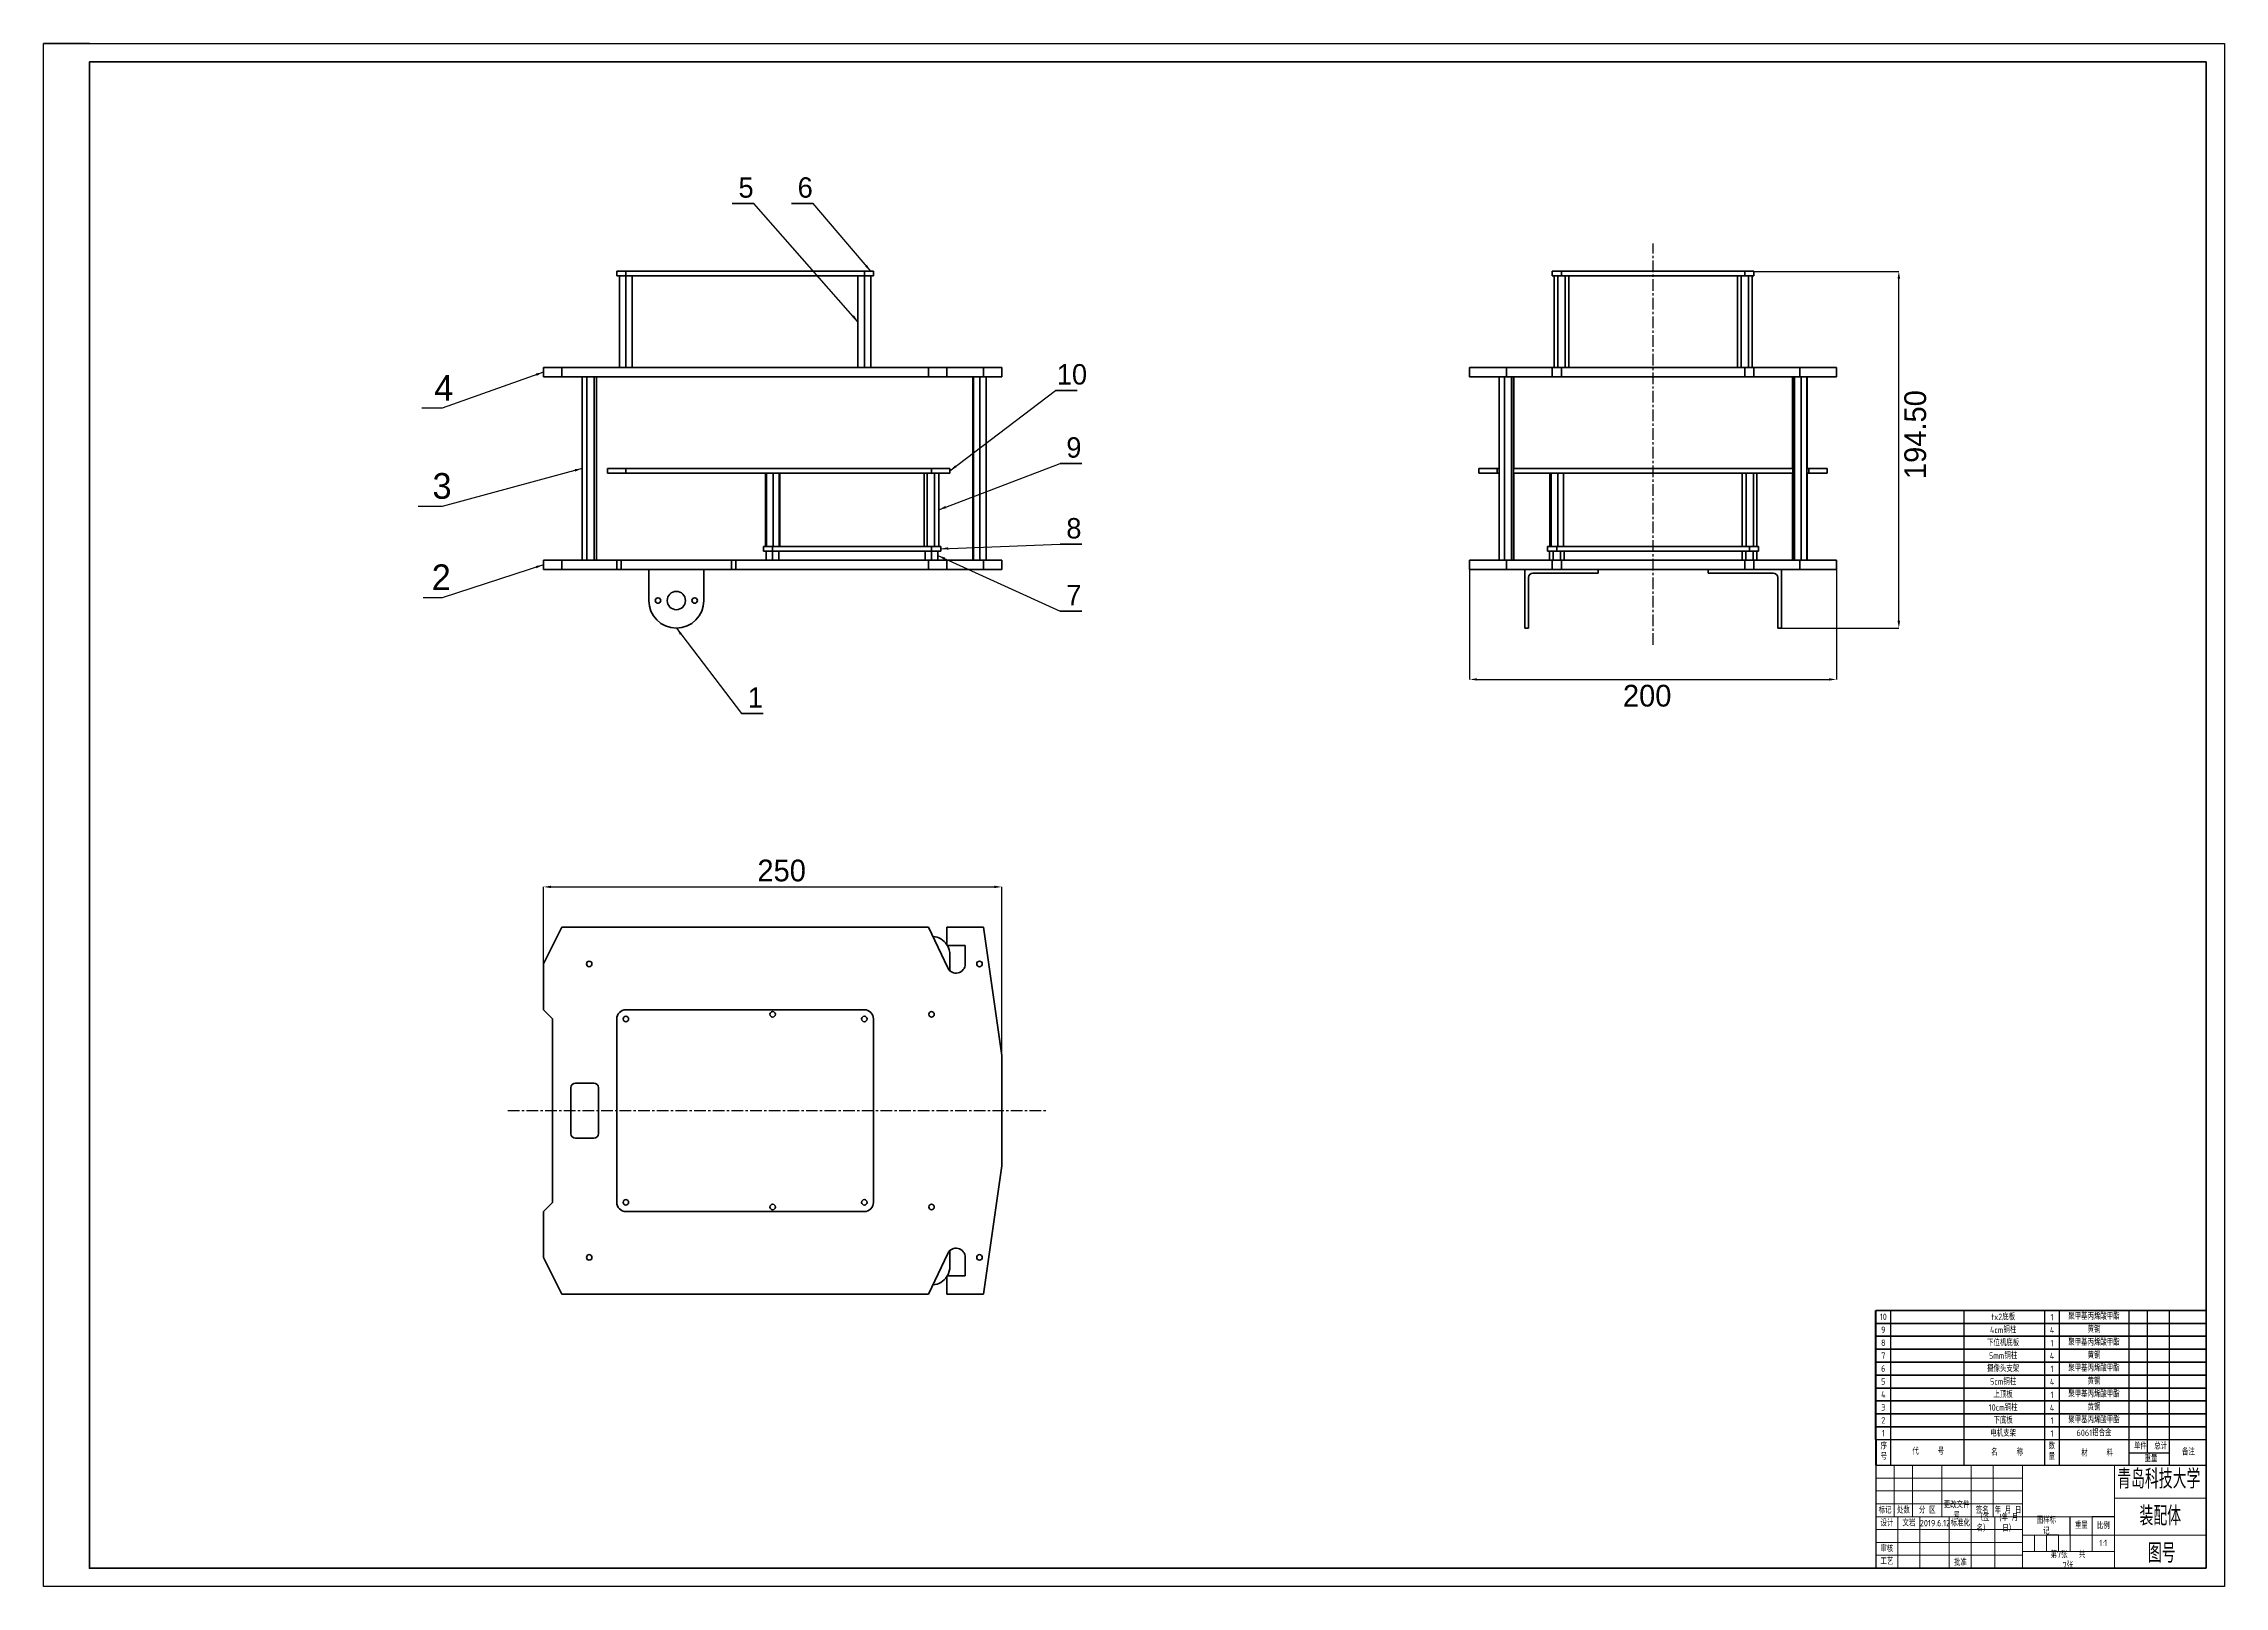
# Model space of a CAD drawing. Header units: millimetres. Extents: x 0 to 1189, y 0 to 841.
import ezdxf

# ---------------------------------------------------------------- set-up
doc = ezdxf.new("R2010")
doc.units = ezdxf.units.MM
doc.header["$PDSIZE"] = -1
doc.linetypes.add('CENTER', pattern=[10.16, 6.35, -1.27, 1.27, -1.27])
for name, color, linetype in [('10', 7, 'Continuous'), ('1轮廓实线层', 2, 'Continuous'), ('6文字层', 2, 'Continuous')]:
    doc.layers.add(name, color=color, linetype=linetype)
for name, color, linetype, lineweight in [('中心线层', 7, 'CENTER', 25), ('标注层', 7, 'Continuous', 25), ('粗实线层', 7, 'Continuous', 35), ('粗直线', 7, 'Continuous', 50), ('细实线', 3, 'Continuous', 25), ('细实线1', 7, 'Continuous', 25)]:
    doc.layers.add(name, color=color, linetype=linetype, lineweight=lineweight)
doc.styles.add('SLDTEXTSTYLE1', font='')
doc.styles.get("Standard").update_dxf_attribs({"font": ''})
doc.styles.add('国标', font='gbenor.shx', dxfattribs={"bigfont": 'gbcbig.shx'})
doc.styles.get('SLDTEXTSTYLE1').set_extended_font_data('汉仪长仿宋体')
doc.styles.get('Standard').set_extended_font_data('汉仪长仿宋体')
doc.dimstyles.new('SLDDIMSTYLE0', dxfattribs={"dimtxt": 0.18, "dimasz": 4.08, "dimexe": 0, "dimexo": 0.0625, "dimgap": 0, "dimtad": 0, "dimtih": 1, "dimtoh": 1, "dimdec": 0, "dimrnd": 1e-09, "dimzin": 0, "dimdsep": 46, "dimtxsty": 'Standard', "dimsah": 1, "dimcen": 0.09, "dimadec": 0, "dimazin": 0, "dimtfac": 4.08, "dimtdec": 0, "dimtofl": 0, "dimtmove": 0, "dimatfit": 3, "dimfxl": 1, "dimfrac": 2, "dimtolj": 1, "dimtzin": 0, "dimarcsym": 0})
doc.dimstyles.new('SLDDIMSTYLE1', dxfattribs={"dimtxt": 11.850439, "dimasz": 4.08, "dimexe": 0, "dimexo": 0.0625, "dimgap": 2.96261, "dimtad": 2, "dimrnd": 1e-09, "dimzin": 12, "dimdsep": 46, "dimtxsty": 'SLDTEXTSTYLE1', "dimsah": 1, "dimcen": 0.09, "dimadec": 0, "dimazin": 3, "dimtfac": 1, "dimtofl": 0, "dimtmove": 0, "dimatfit": 3, "dimfxl": 1, "dimfrac": 2, "dimtolj": 1, "dimtzin": 12, "dimarcsym": 0})
doc.dimstyles.new('SLDDIMSTYLE2', dxfattribs={"dimtxt": 11.850439, "dimasz": 4.08, "dimexe": 0, "dimexo": 0.0625, "dimgap": 2.96261, "dimtad": 2, "dimrnd": 1e-09, "dimzin": 4, "dimdsep": 46, "dimtxsty": 'SLDTEXTSTYLE1', "dimsah": 1, "dimcen": 0.09, "dimadec": 0, "dimazin": 1, "dimtfac": 1, "dimtofl": 0, "dimtmove": 0, "dimatfit": 3, "dimfxl": 1, "dimfrac": 2, "dimtolj": 1, "dimtzin": 12, "dimarcsym": 0})

# ---------------------------------------------------------------- blocks, each defined once
blk = doc.blocks.new('SW_NOTE_0')
at = {"layer": '10', "color": 0}
for p, q in [((-11.8, 0), (0, 0)), ((0, 0), (-11.8, 0)), ((-11.8, 0), (0, 0)), ((0, 0), (-11.8, 0)), ((-11.8, 0), (0, 0)), ((0, 0), (-11.8, 0))]:
    blk.add_line(p, q, dxfattribs=at)
at = {"layer": '10', "color": 0, "insert": (-4.3, 14.3), "char_height": 11.1, "attachment_point": 2, "style": 'SLDTEXTSTYLE1'}
blk.add_mtext('5', dxfattribs=at)
blk = doc.blocks.new('SW_NOTE_1')
at = {"layer": '10', "color": 0}
for p, q in [((-11.8, 0), (0, 0)), ((0, 0), (-11.8, 0)), ((-11.8, 0), (0, 0)), ((0, 0), (-11.8, 0)), ((-11.8, 0), (0, 0)), ((0, 0), (-11.8, 0))]:
    blk.add_line(p, q, dxfattribs=at)
at = {"layer": '10', "color": 0, "insert": (-4.3, 14.3), "char_height": 11.1, "attachment_point": 2, "style": 'SLDTEXTSTYLE1'}
blk.add_mtext('6', dxfattribs=at)
blk = doc.blocks.new('SW_NOTE_2')
at = {"layer": '10', "color": 0}
for p, q in [((0, 0), (11.8, 0)), ((11.8, 0), (0, 0)), ((0, 0), (11.8, 0)), ((11.8, 0), (0, 0)), ((0, 0), (11.8, 0)), ((11.8, 0), (0, 0))]:
    blk.add_line(p, q, dxfattribs=at)
at = {"layer": '10', "color": 0, "insert": (9, 14.3), "char_height": 11.11, "attachment_point": 2, "style": 'SLDTEXTSTYLE1'}
blk.add_mtext('10', dxfattribs=at)
blk = doc.blocks.new('SW_NOTE_3')
at = {"layer": '10', "color": 0}
for p, q in [((0, 0), (11.8, 0)), ((11.8, 0), (0, 0)), ((0, 0), (11.8, 0)), ((11.8, 0), (0, 0)), ((0, 0), (11.8, 0)), ((11.8, 0), (0, 0))]:
    blk.add_line(p, q, dxfattribs=at)
at = {"layer": '10', "color": 0, "insert": (7.5, 14.3), "char_height": 11.1, "attachment_point": 2, "style": 'SLDTEXTSTYLE1'}
blk.add_mtext('9', dxfattribs=at)
blk = doc.blocks.new('SW_NOTE_4')
at = {"layer": '10', "color": 0}
for p, q in [((0, 0), (11.8, 0)), ((11.8, 0), (0, 0)), ((0, 0), (11.8, 0)), ((11.8, 0), (0, 0)), ((0, 0), (11.8, 0)), ((11.8, 0), (0, 0))]:
    blk.add_line(p, q, dxfattribs=at)
at = {"layer": '10', "color": 0, "insert": (7.5, 14.3), "char_height": 11.1, "attachment_point": 2, "style": 'SLDTEXTSTYLE1'}
blk.add_mtext('8', dxfattribs=at)
blk = doc.blocks.new('SW_NOTE_5')
at = {"layer": '10', "color": 0}
for p, q in [((0, 0), (11.8, 0)), ((11.8, 0), (0, 0)), ((0, 0), (11.8, 0)), ((11.8, 0), (0, 0)), ((0, 0), (11.8, 0)), ((11.8, 0), (0, 0))]:
    blk.add_line(p, q, dxfattribs=at)
at = {"layer": '10', "color": 0, "insert": (7.5, 14.3), "char_height": 11.1, "attachment_point": 2, "style": 'SLDTEXTSTYLE1'}
blk.add_mtext('7', dxfattribs=at)
blk = doc.blocks.new('SW_NOTE_6')
at = {"layer": '10', "color": 0}
for p, q in [((0, 0), (11.8, 0)), ((11.8, 0), (0, 0)), ((0, 0), (11.8, 0)), ((11.8, 0), (0, 0)), ((0, 0), (11.8, 0)), ((11.8, 0), (0, 0))]:
    blk.add_line(p, q, dxfattribs=at)
at = {"layer": '10', "color": 0, "insert": (7.5, 14.3), "char_height": 11.1, "attachment_point": 2, "style": 'SLDTEXTSTYLE1'}
blk.add_mtext('1', dxfattribs=at)
blk = doc.blocks.new('_D')
at = {"layer": 'Defpoints', "color": 0, "transparency": 16777216}
for p in [(777.5, 554.4), (977.5, 554.4), (977.5, 494.4)]:
    blk.add_point(p, dxfattribs=at)
at = {"layer": '标注层', "color": 0, "lineweight": -2, "transparency": 16777216}
for p, q in [((777.5, 554.4), (777.5, 494.4)), ((977.5, 554.4), (977.5, 494.4)), ((781.6, 494.4), (973.4, 494.4))]:
    blk.add_line(p, q, dxfattribs=at)
at = {"layer": '标注层', "color": 0, "transparency": 16777216}
for points in [[(781.6, 495.1), (781.6, 493.8), (777.5, 494.4)], [(973.4, 495.1), (973.4, 493.8), (977.5, 494.4)]]:
    blk.add_solid(points, dxfattribs=at)
at = {"layer": '标注层', "color": 0, "transparency": 16777216, "insert": (874.3, 491.5), "char_height": 11.85, "attachment_point": 2, "style": 'SLDTEXTSTYLE1'}
blk.add_mtext('\\A1;200', dxfattribs=at)
blk = doc.blocks.new('_D_1')
at = {"layer": 'Defpoints', "color": 0, "transparency": 16777216}
for p in [(932.5, 716.9), (1011.5, 716.9), (947.5, 522.4)]:
    blk.add_point(p, dxfattribs=at)
at = {"layer": '标注层', "color": 0, "lineweight": -2, "transparency": 16777216}
for p, q in [((932.6, 716.9), (1011.5, 716.9)), ((1011.5, 526.5), (1011.5, 712.9)), ((947.6, 522.4), (1011.5, 522.4))]:
    blk.add_line(p, q, dxfattribs=at)
at = {"layer": '标注层', "color": 0, "transparency": 16777216}
for points in [[(1010.8, 712.9), (1012.2, 712.9), (1011.5, 716.9)], [(1010.8, 526.5), (1012.2, 526.5), (1011.5, 522.4)]]:
    blk.add_solid(points, dxfattribs=at)
at = {"layer": '标注层', "color": 0, "transparency": 16777216, "insert": (1014.5, 627.9), "char_height": 11.85, "attachment_point": 2, "rotation": 90, "style": 'SLDTEXTSTYLE1'}
blk.add_mtext('\\A1;194.50', dxfattribs=at)
blk = doc.blocks.new('_D_2')
at = {"layer": 'Defpoints', "color": 0, "transparency": 16777216}
for p in [(522.5, 381.3), (272.5, 339.3), (522.5, 289.3)]:
    blk.add_point(p, dxfattribs=at)
at = {"layer": '标注层', "color": 0, "lineweight": -2, "transparency": 16777216}
for p, q in [((272.5, 339.4), (272.5, 381.3)), ((276.6, 381.3), (518.4, 381.3)), ((522.5, 289.4), (522.5, 381.3))]:
    blk.add_line(p, q, dxfattribs=at)
at = {"layer": '标注层', "color": 0, "transparency": 16777216}
for points in [[(276.6, 382), (276.6, 380.7), (272.5, 381.3)], [(518.4, 382), (518.4, 380.7), (522.5, 381.3)]]:
    blk.add_solid(points, dxfattribs=at)
at = {"layer": '标注层', "color": 0, "transparency": 16777216, "insert": (402.4, 396.2), "char_height": 11.85, "attachment_point": 2, "style": 'SLDTEXTSTYLE1'}
blk.add_mtext('\\A1;250', dxfattribs=at)
blk = doc.blocks.new('*U22')
at = {"layer": '细实线1', "lineweight": 15}
blk.add_line((0, -9.5), (0, -0.5), dxfattribs=at)
blk = doc.blocks.new('*U24')
at = {"layer": '细实线1', "color": 0, "linetype": 'ByBlock', "lineweight": -2, "transparency": 16777216}
for p in [(-19.5, 0), (-13, 0), (-6.5, 0), (0, 0)]:
    blk.add_blockref('*U22', p, dxfattribs=at)
blk = doc.blocks.new('明细栏')
at = {"layer": '细实线1', "color": 7}
for p, q in [((-40.4, -33.5), (-40.4, -19.5)), ((-0.4, -33.5), (-0.4, -19.5)), ((43.6, -33.5), (43.6, -19.5)), ((51.6, -33.5), (51.6, -19.5)), ((89.6, -33.5), (89.6, -19.5)), ((99.6, -26.5), (99.6, -19.5)), ((111.6, -33.5), (111.6, -19.5)), ((89.6, -26.5), (111.6, -26.5))]:
    blk.add_line(p, q, dxfattribs=at)
at = {"layer": '6文字层', "color": 7, "char_height": 3.5, "attachment_point": 1, "style": '国标'}
for s, width, heights, insert in [('序\\P号', 4.54, [10.9], (-45.9, -21)), ('代     号', 29.995, [4.09], (-28.6, -24)), ('数\\P量', 4.54, [10.9], (45.7, -21)), ('单件', 12.618, [4.09], (92.2, -21.1)), ('总计', 12.618, [4.09], (103.3, -21.1)), ('名     称', 29.995, [4.09], (14.4, -24.5)), ('材     料', 29.995, [4.09], (63.5, -24.9)), ('重量', 12.618, [4.09], (98, -27.9)), ('备注', 12.618, [4.09], (118.4, -24.3))]:
    blk.add_mtext_dynamic_manual_height_columns(s, width=width, gutter_width=110.4, heights=heights, dxfattribs=dict(at, insert=insert))

msp = doc.modelspace()

# ---------------------------------------------------------------- linework, layer by layer
for p, q in [((25, 841.05), (0, 841.05)), ((217.341, 642.312), (206.282, 642.312)), ((217.341, 588.786), (204.177, 588.786)), ((208.482, 538.844), (207.002, 538.844)), ((217.341, 538.844), (208.482, 538.844))]:
    msp.add_line(p, q)
msp.add_lwpolyline([(0, 841.05), (1189, 841.05), (1189, 0), (0, 0)], close=True)
msp.add_point((25, 10))
at = {"layer": '1轮廓实线层', "color": 7}
msp.add_line((999, 66), (1179, 66, 0), dxfattribs=at)
at = {"layer": '中心线层'}
for p, q in [((877.509, 513.245), (877.509, 732.073)), ((253.111, 259.341), (547.604, 259.341))]:
    msp.add_line(p, q, dxfattribs=at)
at = {"layer": '粗实线层', "color": 7}
for p, q in [((1179, 831.05), (25, 831.05)), ((25, 831.05), (25, 10)), ((1179, 10), (1179, 831.05)), ((272.475, 179.341), (282.475, 159.341)), ((282.475, 159.341), (482.475, 159.341))]:
    msp.add_line(p, q, dxfattribs=at)
at = {"layer": '粗实线层'}
for p, q in [((312.475, 716.942), (312.475, 714.442)), ((312.475, 716.942), (317.475, 716.942)), ((312.475, 714.442), (317.475, 714.442)), ((314.005, 714.442), (314.005, 664.442)), ((314.016, 714.442), (314.016, 664.442)), ((317.475, 716.942), (317.475, 714.442)), ((317.475, 716.942), (447.475, 716.942)), ((317.475, 714.442), (447.475, 714.442)), ((317.486, 714.442), (317.486, 664.442)), ((320.944, 714.442), (320.944, 664.442)), ((444.005, 714.442), (444.005, 664.442)), ((444.016, 714.442), (444.016, 664.442)), ((447.475, 716.942), (447.475, 714.442)), ((447.475, 716.942), (452.475, 716.942)), ((447.475, 714.442), (452.475, 714.442)), ((447.486, 714.442), (447.486, 664.442)), ((450.944, 714.442), (450.944, 664.442)), ((452.475, 716.942), (452.475, 714.442)), ((822.509, 716.942), (822.509, 714.442)), ((822.509, 716.942), (827.509, 716.942)), ((822.509, 714.442), (827.509, 714.442)), ((823.509, 714.442), (823.509, 664.442)), ((825.519, 714.442), (825.519, 664.442)), ((827.509, 716.942), (827.509, 714.442)), ((827.509, 716.942), (927.509, 716.942)), ((827.509, 714.442), (927.509, 714.442)), ((829.519, 714.442), (829.519, 664.442)), ((831.509, 714.442), (831.509, 664.442)), ((923.509, 714.442), (923.509, 664.442)), ((925.519, 714.442), (925.519, 664.442)), ((927.509, 716.942), (927.509, 714.442)), ((927.509, 716.942), (932.509, 716.942)), ((927.509, 714.442), (932.509, 714.442)), ((929.519, 714.442), (929.519, 664.442)), ((931.509, 714.442), (931.509, 664.442)), ((932.509, 716.942), (932.509, 714.442)), ((272.475, 659.442), (272.475, 664.442)), ((272.475, 664.442), (282.475, 664.442)), ((272.475, 659.442), (282.475, 659.442)), ((282.475, 659.442), (282.475, 664.442)), ((282.475, 664.442), (482.475, 664.442)), ((282.475, 659.442), (482.475, 659.442)), ((293.561, 659.442), (293.561, 559.442)), ((296.233, 659.442), (296.233, 559.442)), ((300.147, 659.442), (300.147, 559.442)), ((301.388, 659.442), (301.388, 559.442)), ((482.475, 664.442), (482.475, 659.442)), ((482.475, 664.442), (492.475, 664.442)), ((482.475, 659.442), (492.475, 659.442)), ((492.475, 659.442), (492.475, 664.442)), ((492.475, 664.442), (512.475, 664.442)), ((492.475, 659.442), (512.475, 659.442)), ((506.696, 659.442), (506.696, 559.442)), ((506.951, 659.442), (506.951, 559.442)), ((510.536, 659.442), (510.536, 559.442)), ((512.475, 659.442), (512.475, 664.442)), ((522.475, 664.442), (512.475, 664.442)), ((512.475, 659.442), (522.475, 659.442)), ((513.865, 659.442), (513.865, 559.442)), ((522.475, 664.442), (522.475, 659.442)), ((777.509, 659.442), (777.509, 664.442)), ((797.509, 664.442), (777.509, 664.442)), ((797.509, 659.442), (777.509, 659.442)), ((793.509, 659.442), (793.509, 609.442)), ((793.663, 659.442), (793.663, 559.442)), ((796.535, 659.442), (796.535, 559.442)), ((797.509, 659.442), (797.509, 664.442)), ((797.509, 664.442), (822.509, 664.442)), ((797.509, 659.442), (822.509, 659.442)), ((800.382, 659.442), (800.382, 559.442)), ((801.356, 659.442), (801.356, 559.442)), ((801.509, 659.442), (801.509, 609.442)), ((822.509, 659.442), (822.509, 664.442)), ((827.509, 664.442), (822.509, 664.442)), ((827.509, 659.442), (822.509, 659.442)), ((827.509, 659.442), (827.509, 664.442)), ((927.509, 664.442), (827.509, 664.442)), ((927.509, 659.442), (827.509, 659.442)), ((927.509, 659.442), (927.509, 664.442)), ((927.509, 664.442), (932.509, 664.442)), ((927.509, 659.442), (932.509, 659.442)), ((932.509, 664.442), (957.509, 664.442)), ((932.509, 659.442), (932.509, 664.442)), ((932.509, 659.442), (957.509, 659.442)), ((953.517, 659.442), (953.517, 609.442)), ((953.707, 659.442), (953.707, 559.442)), ((954.533, 659.442), (954.533, 559.442)), ((957.509, 659.442), (957.509, 664.442)), ((957.509, 664.442), (977.509, 664.442)), ((957.509, 659.442), (977.509, 659.442)), ((958.336, 659.442), (958.336, 559.442)), ((961.312, 659.442), (961.312, 559.442)), ((961.501, 659.442), (961.501, 609.442)), ((977.509, 659.442), (977.509, 664.442)), ((307.475, 609.442), (307.475, 606.942)), ((307.475, 609.442), (317.475, 609.442)), ((307.475, 606.942), (317.475, 606.942)), ((317.475, 609.442), (317.475, 606.942)), ((317.475, 609.442), (484.12, 609.442)), ((317.475, 606.942), (484.12, 606.942)), ((393.529, 606.942), (393.529, 566.942)), ((393.86, 606.942), (393.86, 566.942)), ((394.184, 606.942), (394.184, 566.942)), ((397.799, 606.942), (397.799, 566.942)), ((401.089, 606.942), (401.089, 566.942)), ((401.42, 606.942), (401.42, 566.942)), ((480.151, 606.942), (480.151, 566.942)), ((481.702, 606.942), (481.702, 566.942)), ((484.12, 609.442), (484.12, 606.942)), ((484.12, 609.442), (494.12, 609.442)), ((484.12, 606.942), (494.12, 606.942)), ((485.671, 606.942), (485.671, 566.942)), ((488.088, 606.942), (488.088, 566.942)), ((494.12, 609.442), (494.12, 606.942)), ((782.509, 609.442), (782.509, 606.942)), ((782.509, 609.442), (792.509, 609.442)), ((782.509, 606.942), (792.509, 606.942)), ((792.509, 609.442), (792.509, 606.942)), ((792.509, 609.442), (793.663, 609.442)), ((792.509, 606.942), (793.663, 606.942)), ((793.509, 606.942), (793.509, 559.442)), ((801.356, 609.442), (953.707, 609.442)), ((801.356, 606.942), (953.707, 606.942)), ((801.509, 606.942), (801.509, 559.442)), ((821.227, 606.942), (821.227, 566.942)), ((821.233, 606.942), (821.233, 566.942)), ((821.889, 606.942), (821.889, 566.942)), ((825.634, 606.942), (825.634, 566.942)), ((828.724, 606.942), (828.724, 566.942)), ((828.73, 606.942), (828.73, 566.942)), ((926.053, 606.942), (926.053, 566.942)), ((928.328, 606.942), (928.328, 566.942)), ((932.315, 606.942), (932.315, 566.942)), ((934.027, 606.942), (934.027, 566.942)), ((953.517, 606.942), (953.517, 559.442)), ((961.312, 609.442), (962.509, 609.442)), ((961.312, 606.942), (962.509, 606.942)), ((961.501, 606.942), (961.501, 559.442)), ((962.509, 609.442), (962.509, 606.942)), ((962.509, 609.442), (972.509, 609.442)), ((962.509, 606.942), (972.509, 606.942)), ((972.509, 609.442), (972.509, 606.942)), ((272.475, 554.442), (272.475, 559.442)), ((272.475, 559.442), (282.475, 559.442)), ((282.475, 554.442), (282.475, 559.442)), ((282.475, 559.442), (312.475, 559.442)), ((312.475, 554.442), (312.475, 559.442)), ((314.975, 559.442), (312.475, 559.442)), ((314.975, 554.442), (314.975, 559.442)), ((374.975, 559.442), (314.975, 559.442)), ((374.975, 554.442), (374.975, 559.442)), ((377.475, 559.442), (374.975, 559.442)), ((377.475, 559.442), (377.475, 554.442)), ((377.475, 559.442), (482.475, 559.442)), ((392.475, 566.942), (392.475, 564.442)), ((392.475, 566.942), (397.475, 566.942)), ((392.475, 564.442), (397.475, 564.442)), ((394.005, 564.442), (394.005, 559.442)), ((394.016, 564.442), (394.016, 559.442)), ((397.475, 566.942), (397.475, 564.442)), ((397.475, 566.942), (484.12, 566.942)), ((397.475, 564.442), (484.12, 564.442)), ((397.486, 564.442), (397.486, 559.442)), ((400.944, 564.442), (400.944, 559.442)), ((480.65, 564.442), (480.65, 559.442)), ((480.661, 564.442), (480.661, 559.442)), ((482.475, 559.442), (482.475, 554.442)), ((482.475, 559.442), (492.475, 559.442)), ((484.12, 566.942), (484.12, 564.442)), ((484.12, 566.942), (489.12, 566.942)), ((484.12, 564.442), (489.12, 564.442)), ((484.131, 564.442), (484.131, 559.442)), ((487.589, 564.442), (487.589, 559.442)), ((489.12, 566.942), (489.12, 564.442)), ((492.475, 559.442), (512.475, 559.442)), ((492.475, 554.442), (492.475, 559.442)), ((512.475, 554.442), (512.475, 559.442)), ((522.475, 559.442), (512.475, 559.442)), ((522.475, 559.442), (522.475, 554.442)), ((777.509, 554.442), (777.509, 559.442)), ((797.509, 559.442), (777.509, 559.442)), ((797.509, 554.442), (797.509, 559.442)), ((797.509, 559.442), (822.509, 559.442)), ((819.978, 566.942), (819.978, 564.442)), ((819.978, 566.942), (824.978, 566.942)), ((819.978, 564.442), (824.978, 564.442)), ((820.978, 564.442), (820.978, 559.442)), ((822.509, 554.442), (822.509, 559.442)), ((827.509, 559.442), (822.509, 559.442)), ((822.988, 564.442), (822.988, 559.442)), ((824.978, 566.942), (824.978, 564.442)), ((824.978, 566.942), (930.04, 566.942)), ((824.978, 564.442), (930.04, 564.442)), ((826.988, 564.442), (826.988, 559.442)), ((827.509, 554.442), (827.509, 559.442)), ((927.509, 559.442), (827.509, 559.442)), ((828.978, 564.442), (828.978, 559.442)), ((926.04, 564.442), (926.04, 559.442)), ((927.509, 554.442), (927.509, 559.442)), ((927.509, 559.442), (932.509, 559.442)), ((928.05, 564.442), (928.05, 559.442)), ((930.04, 566.942), (930.04, 564.442)), ((930.04, 566.942), (935.04, 566.942)), ((930.04, 564.442), (935.04, 564.442)), ((932.05, 564.442), (932.05, 559.442)), ((932.509, 559.442), (957.509, 559.442)), ((932.509, 554.442), (932.509, 559.442)), ((934.04, 564.442), (934.04, 559.442)), ((935.04, 566.942), (935.04, 564.442)), ((957.509, 554.442), (957.509, 559.442)), ((957.509, 559.442), (977.509, 559.442)), ((977.509, 554.442), (977.509, 559.442)), ((272.475, 554.442), (282.475, 554.442)), ((282.475, 554.442), (312.475, 554.442)), ((314.975, 554.442), (312.475, 554.442)), ((374.975, 554.442), (314.975, 554.442)), ((359.975, 554.442), (329.975, 554.442)), ((329.975, 537.442), (329.975, 554.442)), ((359.975, 537.442), (359.975, 554.442)), ((377.475, 554.442), (374.975, 554.442)), ((377.475, 554.442), (482.475, 554.442)), ((482.475, 554.442), (492.475, 554.442)), ((492.475, 554.442), (512.475, 554.442)), ((512.475, 554.442), (522.475, 554.442)), ((797.509, 554.442), (777.509, 554.442)), ((797.509, 554.442), (822.509, 554.442)), ((807.509, 537.442), (807.509, 554.442)), ((809.509, 549.942), (809.509, 537.442)), ((845.009, 552.442), (812.009, 552.442)), ((827.509, 554.442), (822.509, 554.442)), ((927.509, 554.442), (827.509, 554.442)), ((847.509, 552.442), (845.009, 552.442)), ((847.509, 552.442), (847.509, 554.442)), ((907.509, 552.442), (907.509, 554.442)), ((910.009, 552.442), (907.509, 552.442)), ((943.009, 552.442), (910.009, 552.442)), ((927.509, 554.442), (932.509, 554.442)), ((932.509, 554.442), (957.509, 554.442)), ((945.509, 549.942), (945.509, 537.442)), ((947.509, 537.442), (947.509, 554.442)), ((957.509, 554.442), (977.509, 554.442)), ((807.509, 522.442), (807.509, 537.442)), ((809.509, 522.442), (809.509, 537.442)), ((945.509, 537.442), (945.509, 522.442)), ((947.509, 537.442), (947.509, 522.442)), ((807.509, 522.442), (809.509, 522.442)), ((945.509, 522.442), (947.509, 522.442)), ((272.475, 339.341), (282.475, 359.341)), ((482.475, 359.341), (282.475, 359.341)), ((482.475, 359.341), (492.955, 337.202)), ((492.475, 349.341), (492.475, 359.341)), ((512.475, 359.341), (492.475, 359.341)), ((522.475, 289.341), (512.475, 359.341)), ((502.475, 349.341), (492.475, 349.341)), ((502.475, 339.341), (502.475, 349.341)), ((272.475, 339.341), (272.475, 314.341)), ((494.12, 335.634), (494.12, 344.341)), ((277.475, 309.341), (272.475, 314.341)), ((277.475, 209.341), (277.475, 309.341)), ((312.475, 309.341), (312.475, 209.341)), ((447.475, 314.341), (317.475, 314.341)), ((452.475, 209.341), (452.475, 309.341)), ((522.475, 229.341), (522.475, 289.341)), ((299.975, 274.341), (289.975, 274.341)), ((287.475, 271.841), (287.475, 246.841)), ((302.475, 246.841), (302.475, 271.841)), ((289.975, 244.341), (299.975, 244.341)), ((522.475, 229.341), (512.475, 159.341)), ((277.475, 209.341), (272.475, 204.341)), ((272.475, 204.341), (272.475, 179.341)), ((317.475, 204.341), (447.475, 204.341)), ((482.475, 159.341), (492.955, 181.48)), ((494.12, 174.341), (494.12, 183.048)), ((502.475, 179.341), (502.475, 169.341)), ((492.475, 169.341), (492.475, 159.341)), ((502.475, 169.341), (492.475, 169.341)), ((492.475, 159.341), (512.475, 159.341)), ((25, 10), (1179, 10))]:
    msp.add_line(p, q, dxfattribs=at)
for centre, radius in [((334.975, 537.442), 1.5), ((344.975, 537.442), 5), ((354.975, 537.442), 1.5), ((297.475, 339.341), 1.5), ((510.281, 339.341), 1.5), ((317.475, 309.341), 1.5), ((397.475, 311.872), 1.5), ((447.475, 309.341), 1.5), ((484.12, 311.872), 1.5), ((317.475, 209.341), 1.5), ((397.475, 206.81), 1.5), ((447.475, 209.341), 1.5), ((484.12, 206.81), 1.5), ((297.475, 179.341), 1.5), ((510.281, 179.341), 1.5)]:
    msp.add_circle(centre, radius, dxfattribs=at)
for centre, radius, start, end in [((812.009, 549.942), 2.5, 90, 180), ((943.009, 549.942), 2.5, 0, 90), ((344.975, 537.442), 15, 180, 0), ((484.12, 344.341), 10, 33.332308, 85.786223), ((484.12, 344.341), 10, 0, 30), ((497.475, 339.341), 5, 205.332939, 0), ((317.475, 309.341), 5, 90, 180), ((447.475, 309.341), 5, 0, 90), ((289.975, 271.841), 2.5, 90, 180), ((299.975, 271.841), 2.5, 0, 90), ((289.975, 246.841), 2.5, 180, 270), ((299.975, 246.841), 2.5, 270, 0), ((317.475, 209.341), 5, 180, 270), ((447.475, 209.341), 5, 270, 0), ((497.475, 179.341), 5, 0, 154.667061), ((484.12, 174.341), 10, 274.213777, 326.667692), ((484.12, 174.341), 10, 330, 0)]:
    msp.add_arc(centre, radius, start, end, dxfattribs=at)
at = {"layer": '粗直线', "color": 7}
for p, q in [((999, 143.443), (999, 150.443)), ((999, 136.369), (999, 143.369)), ((999, 129.32), (999, 136.32)), ((999, 122.295), (999, 129.295)), ((999, 115.271), (999, 122.271)), ((999, 108.197), (999, 115.197)), ((999, 101.123), (999, 108.123)), ((999, 94.074), (999, 101.074)), ((999, 87.049), (999, 94.049)), ((999, 80.025), (999, 87.025)), ((999, 79.816), (999, 66))]:
    msp.add_line(p, q, dxfattribs=at)
at = {"layer": '粗直线', "color": 7, "lineweight": 30}
for q in [(999, 10), (1179, 66)]:
    msp.add_line((999, 66), q, dxfattribs=at)
at = {"layer": '细实线1', "color": 7}
for p, q in [((999, 150.517), (1179, 150.517)), ((999, 150.492), (1179, 150.492)), ((999, 150.468), (1179, 150.468)), ((999, 150.468), (1179, 150.468)), ((1179, 150.468), (999, 150.468)), ((999, 150.443), (1179, 150.443)), ((1179, 150.443), (999, 150.443)), ((999, 143.443), (1179, 143.443)), ((999, 143.419), (1179, 143.419)), ((999, 143.394), (1179, 143.394)), ((999, 143.394), (1179, 143.394)), ((1179, 143.394), (999, 143.394)), ((999, 143.369), (1179, 143.369)), ((1179, 143.369), (999, 143.369)), ((1007.051, 143.443), (1007.051, 150.432)), ((1007.051, 136.369), (1007.051, 143.358)), ((1047.051, 143.49), (1047.051, 150.444)), ((1047.051, 136.416), (1047.051, 143.37)), ((1091.051, 143.492), (1091.051, 150.446)), ((1091.051, 136.418), (1091.051, 143.372)), ((1099.051, 143.492), (1099.051, 150.503)), ((1099.051, 136.418), (1099.051, 143.429)), ((1137.051, 143.419), (1137.051, 150.493)), ((1137.051, 136.345), (1137.051, 143.419)), ((1147.051, 143.506), (1147.051, 150.435)), ((1147.051, 136.432), (1147.051, 143.361)), ((1159.051, 143.448), (1159.051, 150.493)), ((1159.051, 136.374), (1159.051, 143.419)), ((999, 136.369), (1179, 136.369)), ((999, 136.345), (1179, 136.345)), ((999, 136.32), (1179, 136.32)), ((1179, 136.32), (999, 136.32)), ((1007.051, 129.32), (1007.051, 136.308)), ((1047.051, 129.367), (1047.051, 136.321)), ((1091.051, 129.369), (1091.051, 136.323)), ((1099.051, 129.369), (1099.051, 136.38)), ((1137.051, 129.295), (1137.051, 136.37)), ((1147.051, 129.383), (1147.051, 136.312)), ((1159.051, 129.325), (1159.051, 136.37)), ((999, 129.32), (1179, 129.32)), ((999, 129.295), (1179, 129.295)), ((1179, 129.295), (999, 129.295)), ((999, 122.295), (1179, 122.295)), ((999, 122.295), (1179, 122.295)), ((999, 122.271), (1179, 122.271)), ((1179, 122.271), (999, 122.271)), ((999, 122.271), (1179, 122.271)), ((1179, 122.271), (999, 122.271)), ((1007.051, 122.295), (1007.051, 129.284)), ((1007.051, 115.271), (1007.051, 122.259)), ((1047.051, 122.343), (1047.051, 129.296)), ((1047.051, 115.318), (1047.051, 122.272)), ((1091.051, 122.344), (1091.051, 129.298)), ((1091.051, 115.32), (1091.051, 122.273)), ((1099.051, 122.344), (1099.051, 129.356)), ((1099.051, 115.32), (1099.051, 122.331)), ((1137.051, 122.271), (1137.051, 129.346)), ((1137.051, 115.246), (1137.051, 122.321)), ((1147.051, 122.358), (1147.051, 129.287)), ((1147.051, 115.334), (1147.051, 122.263)), ((1159.051, 122.3), (1159.051, 129.346)), ((1159.051, 115.275), (1159.051, 122.321)), ((999, 115.271), (1179, 115.271)), ((999, 115.246), (1179, 115.246)), ((999, 115.222), (1179, 115.222)), ((999, 115.222), (1179, 115.222)), ((1179, 115.222), (999, 115.222)), ((999, 115.197), (1179, 115.197)), ((1179, 115.197), (999, 115.197)), ((999, 108.197), (1179, 108.197)), ((999, 108.172), (1179, 108.172)), ((999, 108.148), (1179, 108.148)), ((999, 108.148), (1179, 108.148)), ((1179, 108.148), (999, 108.148)), ((999, 108.123), (1179, 108.123)), ((1179, 108.123), (999, 108.123)), ((1007.051, 108.197), (1007.051, 115.185)), ((1007.051, 101.123), (1007.051, 108.111)), ((1047.051, 108.244), (1047.051, 115.198)), ((1047.051, 101.17), (1047.051, 108.124)), ((1091.051, 108.246), (1091.051, 115.199)), ((1091.051, 101.172), (1091.051, 108.126)), ((1099.051, 108.246), (1099.051, 115.257)), ((1099.051, 101.172), (1099.051, 108.183)), ((1137.051, 108.172), (1137.051, 115.247)), ((1137.051, 101.098), (1137.051, 108.173)), ((1147.051, 108.26), (1147.051, 115.189)), ((1147.051, 101.186), (1147.051, 108.115)), ((1159.051, 108.201), (1159.051, 115.247)), ((1159.051, 101.128), (1159.051, 108.173)), ((999, 101.123), (1179, 101.123)), ((999, 101.098), (1179, 101.098)), ((999, 101.074), (1179, 101.074)), ((1179, 101.074), (999, 101.074)), ((1007.051, 94.074), (1007.051, 101.062)), ((1047.051, 94.121), (1047.051, 101.075)), ((1091.051, 94.123), (1091.051, 101.076)), ((1099.051, 94.123), (1099.051, 101.134)), ((1137.051, 94.049), (1137.051, 101.124)), ((1147.051, 94.137), (1147.051, 101.066)), ((1159.051, 94.078), (1159.051, 101.124)), ((999, 94.074), (1179, 94.074)), ((999, 94.049), (1179, 94.049)), ((1179, 94.049), (999, 94.049)), ((999, 87.049), (1179, 87.049)), ((999, 87.025), (1179, 87.025)), ((1179, 87.025), (999, 87.025)), ((1007.051, 87.049), (1007.051, 94.038)), ((1007.051, 80.025), (1007.051, 87.013)), ((1047.051, 87.096), (1047.051, 94.05)), ((1047.051, 80.072), (1047.051, 87.025)), ((1091.051, 87.098), (1091.051, 94.052)), ((1091.051, 80.073), (1091.051, 87.027)), ((1099.051, 87.098), (1099.051, 94.109)), ((1099.051, 80.073), (1099.051, 87.085)), ((1137.051, 87.025), (1137.051, 94.099)), ((1137.051, 80), (1137.051, 87.075)), ((1147.051, 87.112), (1147.051, 94.041)), ((1147.051, 80.087), (1147.051, 87.016)), ((1159.051, 87.054), (1159.051, 94.099)), ((1159.051, 80.029), (1159.051, 87.075)), ((999, 80.025), (1179, 80.025)), ((1105, 28), (1105, 37.999)), ((1129, 38), (1117, 38)), ((1098.5, 28), (1092, 28))]:
    msp.add_line(p, q, dxfattribs=at)
at = {"layer": '细实线1', "color": 7, "lineweight": 30}
msp.add_line((999, 66), (1179, 66), dxfattribs=at)
at = {"layer": '细实线1', "color": 7, "lineweight": 15}
for p, q in [((1009, 66), (1009, 38)), ((1019, 38), (1019, 66)), ((1035, 38), (1035, 66)), ((1051, 38), (1051, 66)), ((1063, 38), (1063, 66)), ((1079, 45), (1079, 66)), ((1129, 66), (1129, 10)), ((999, 59), (1079, 59)), ((1079, 52), (999, 52)), ((1079, 59), (1079, 52)), ((1129, 28), (1129, 48)), ((1129, 48), (1179, 48)), ((1009, 45), (999, 45)), ((999, 38), (1079, 38)), ((1009, 45), (1019, 45)), ((1011, 10), (1011, 38)), ((1019, 45), (1035, 45)), ((1023, 10), (1023, 38)), ((1035, 45), (1051, 45)), ((1039, 10), (1039, 38)), ((1051, 45), (1063, 45)), ((1051, 10), (1051, 38)), ((1063, 45), (1079, 45)), ((1063.8, 10), (1063.8, 38)), ((1079, 38), (1079, 45)), ((1079, 10), (1079, 38)), ((1129, 38), (1079, 38)), ((1117, 38), (1117, 19)), ((999, 31), (1079, 31)), ((999, 24), (1079, 24)), ((1129, 28), (1079, 28)), ((1129, 19), (1129, 28)), ((1179, 28), (1129, 28)), ((999, 17), (1079, 17)), ((1105, 19), (1079, 19)), ((1129, 19), (1105, 19))]:
    msp.add_line(p, q, dxfattribs=at)

# ---------------------------------------------------------------- block references
at = {"layer": '标注层'}
for name, p in [('SW_NOTE_0', (387.283, 753.873)), ('SW_NOTE_1', (419.538, 753.873)), ('SW_NOTE_2', (551.676, 652.023)), ('SW_NOTE_3', (554.22, 612.139)), ('SW_NOTE_4', (554.22, 568.092)), ('SW_NOTE_5', (554.22, 531.676)), ('SW_NOTE_6', (380.578, 475.838))]:
    msp.add_blockref(name, p, dxfattribs=at)
at = {"layer": '细实线1', "color": 7}
for name, p in [('明细栏', (1047.463, 99.334)), ('*U24', (1105, 28.5))]:
    msp.add_blockref(name, p, dxfattribs=at)

# ---------------------------------------------------------------- texts
at = {"layer": '标注层', "char_height": 14, "attachment_point": 1}
for s, insert in [('4', (212.973, 660.315)), ('3', (212.015, 606.92)), ('2', (211.603, 557.145))]:
    msp.add_mtext_dynamic_manual_height_columns(s, width=10.21089, gutter_width=17.5, heights=[0], dxfattribs=dict(at, insert=insert))
at = {"layer": '细实线', "color": 7, "insert": (1153.23, 63.829), "char_height": 10.5, "width": 50, "attachment_point": 2, "style": '国标'}
msp.add_mtext('青岛科技大学', dxfattribs=at)
at = {"layer": '细实线1', "color": 7, "attachment_point": 5, "style": '国标'}
for s, width, gutter_width, heights, insert, char_height in [('10', 8.05139, 110.39, [0], (1003.026, 146.943), 3.5), ('tx2底板', 40, 110.39, [5.182], (1068.365, 146.872), 3.5), ('1', 8, 110.39, [0], (1095.051, 146.759), 3.5), ('聚甲基丙烯酸甲酯', 40, 110.39, [5.182], (1117.896, 147.118), 3.5), ('9', 8.05139, 110.39, [0], (1003.026, 139.869), 3.5), ('8', 8.05139, 110.39, [0], (1003.026, 132.82), 3.5), ('下位机底板', 40, 110.39, [5.182], (1068.365, 132.749), 3.5), ('4cm铜柱', 40, 110.39, [5.182], (1068.365, 139.799), 3.5), ('4', 8, 110.39, [0], (1095.051, 139.685), 3.5), ('1', 8, 110.39, [0], (1095.051, 132.636), 3.5), ('聚甲基丙烯酸甲酯', 40, 110.39, [5.182], (1117.896, 132.995), 3.5), ('黄铜', 40, 110.39, [5.182], (1117.896, 140.044), 3.5), ('7', 8.05139, 110.39, [0], (1003.026, 125.795), 3.5), ('6', 8.05139, 110.39, [0], (1003.026, 118.771), 3.5), ('摄像头支架', 40, 110.39, [5.182], (1068.365, 118.7), 3.5), ('5mm铜柱', 40, 110.39, [5.182], (1068.365, 125.725), 3.5), ('4', 8, 110.39, [0], (1095.051, 125.611), 3.5), ('1', 8, 110.39, [0], (1095.051, 118.587), 3.5), ('聚甲基丙烯酸甲酯', 40, 110.39, [5.182], (1117.896, 118.946), 3.5), ('黄铜', 40, 110.39, [5.182], (1117.896, 125.97), 3.5), ('5', 8.05139, 110.39, [0], (1003.026, 111.697), 3.5), ('5cm铜柱', 40, 110.39, [5.182], (1068.365, 111.626), 3.5), ('4', 8, 110.39, [0], (1095.051, 111.513), 3.5), ('黄铜', 40, 110.39, [5.182], (1117.896, 111.872), 3.5), ('4', 8.05139, 110.39, [0], (1003.026, 104.623), 3.5), ('3', 8.05139, 110.39, [0], (1003.026, 97.574), 3.5), ('10cm铜柱', 40, 110.39, [5.182], (1068.365, 97.503), 3.5), ('上顶板', 40, 110.39, [5.182], (1068.365, 104.552), 3.5), ('4', 8, 110.39, [0], (1095.051, 97.39), 3.5), ('1', 8, 110.39, [0], (1095.051, 104.439), 3.5), ('聚甲基丙烯酸甲酯', 40, 110.39, [5.182], (1117.896, 104.798), 3.5), ('黄铜', 40, 110.39, [5.182], (1117.896, 97.749), 3.5), ('2', 8.05139, 110.39, [0], (1003.026, 90.549), 3.5), ('1', 8.05139, 110.39, [0], (1003.026, 83.525), 3.5), ('电机支架', 40, 110.39, [5.182], (1068.365, 83.454), 3.5), ('下底板', 40, 110.39, [5.182], (1068.365, 90.478), 3.5), ('1', 8, 110.39, [0], (1095.051, 90.365), 3.5), ('1', 8, 110.39, [0], (1095.051, 83.34), 3.5), ('聚甲基丙烯酸甲酯', 40, 110.39, [5.182], (1117.896, 90.724), 3.5), ('6061铝合金', 40, 110.39, [5.182], (1117.896, 83.699), 3.5), ('装配体', 128.03312, 110.39, [0], (1154.065, 38.429), 10.5), ('图号', 46.94216, 110.39, [15.668], (1154.825, 18.175), 10.5), ('批准', 16.68189, 446.314, [0], (1045.1, 13.014), 3.5)]:
    msp.add_mtext_dynamic_manual_height_columns(s, width=width, gutter_width=gutter_width, heights=heights, dxfattribs=dict(at, insert=insert, char_height=char_height))
at = {"layer": '细实线1', "color": 7, "char_height": 3.5, "attachment_point": 5, "style": '国标'}
for s, insert, width in [('标记', (1004, 41.5), 10), ('设计', (1005, 34.5), 12), ('处数', (1014, 41.5), 10), ('文岩', (1017.003, 34.5), 12.8), ('分 区', (1027, 41.5), 16), ('2019.6.12', (1031.206, 34.5), 15.2), ('更改文件号', (1043, 41.5), 16), ('标准化 ', (1045, 34.5), 12), ('（签名）', (1057.4, 34.5), 12.8), ('签名', (1057, 41.5), 12), ('(年 月 日）', (1071.4, 34.5), 15.2), ('年 月 日', (1071, 41.5), 16), ('图样标记', (1091.951, 33.102), 12), ('重量', (1111, 33.25), 12), ('比例', (1123, 33), 12), ('1:1', (1122.936, 23.667), 12), ('工艺', (1004.976, 13.604), 9.93291), ('审核', (1004.911, 20.46), 12), ('第7张   共7张', (1103.686, 14.345), 19.55356)]:
    msp.add_mtext(s, dxfattribs=dict(at, insert=insert, width=width))

# ---------------------------------------------------------------- dimensions: what is measured, and where the dimension line sits
at = {"layer": '标注层'}
for base, p1, p2, angle, dimstyle, picture, middle in [((1011.509, 716.942), (947.509, 522.442), (932.509, 716.942), 90, 'SLDDIMSTYLE2', '_D_1', (1011.509, 627.916)), ((522.475, 381.341), (272.475, 339.341), (522.475, 289.341), 0, 'SLDDIMSTYLE1', '_D_2', (402.398, 381.341))]:
    dim = msp.add_linear_dim(base=base, p1=p1, p2=p2, angle=angle, dimstyle=dimstyle, dxfattribs=at)
    dim.commit()
    dim.dimension.update_dxf_attribs({"geometry": picture, "text_midpoint": middle, "dimtype": 160})
dim = msp.add_linear_dim(base=(977.509, 494.442), p1=(777.509, 554.442), p2=(977.509, 554.442), dimstyle='SLDDIMSTYLE1', dxfattribs=at)
dim.commit()
dim.dimension.update_dxf_attribs({"geometry": '_D', "text_midpoint": (874.319, 494.442), "dimtype": 160})

# ---------------------------------------------------------------- leaders
for points in [[(444.005, 689.442), (387.283, 753.873)], [(451.019, 716.942), (419.538, 753.873)], [(272.475, 661.942), (217.341, 642.312)], [(494.12, 608.192), (551.676, 652.023)], [(293.561, 609.442), (217.341, 588.786)], [(488.088, 586.942), (554.22, 612.139)], [(487.589, 561.942), (554.22, 531.676)], [(489.12, 565.692), (554.22, 568.092)], [(272.475, 556.942), (217.341, 538.844)], [(344.975, 522.442), (380.578, 475.838)]]:
    msp.add_leader(points, dimstyle='SLDDIMSTYLE0', dxfattribs=at)

doc.saveas('drawing.dxf')
